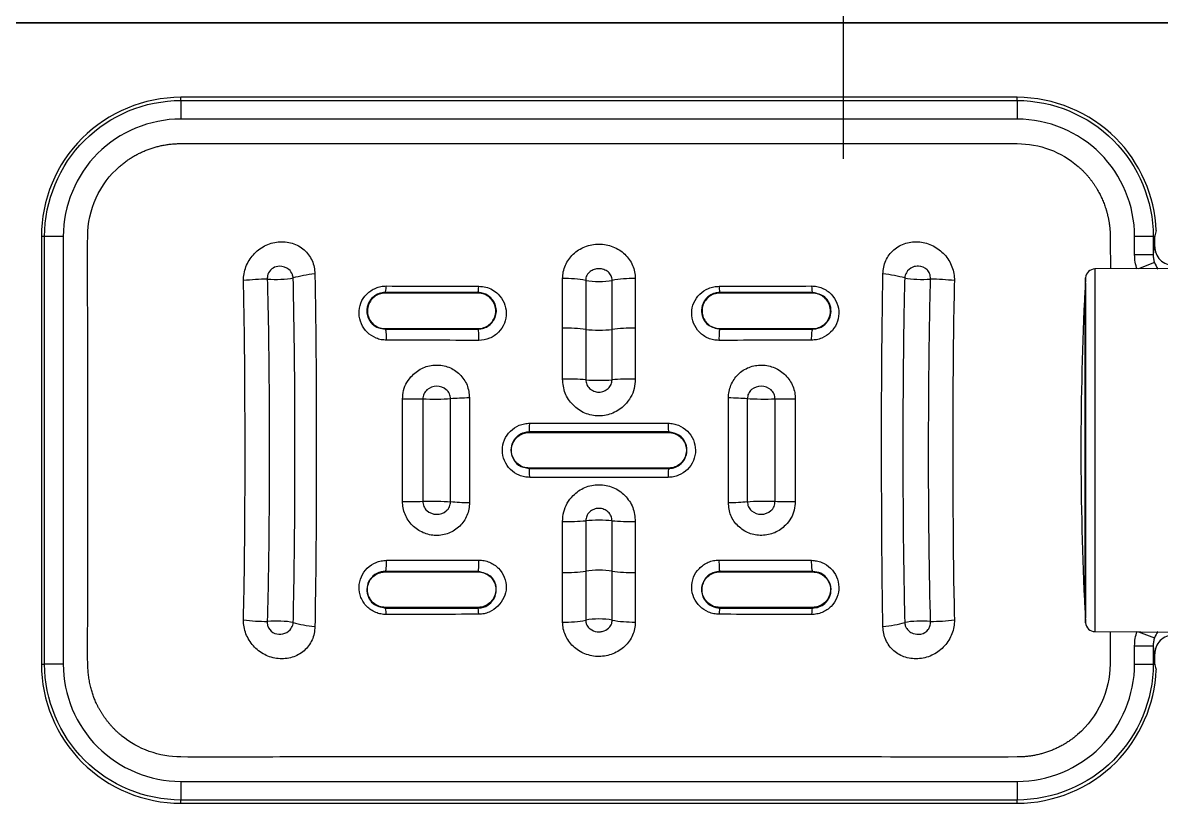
# Model space of a CAD drawing. Extents: x 0 to 3160, y 0 to 2315.
# Drawn here: x 936.9 to 1059.4, y 2011 to 2095 of the extents above; entities that cross this region are included whole.
import ezdxf

# ---------------------------------------------------------------- set-up
doc = ezdxf.new("R2010")
doc.units = 0
doc.header["$LTSCALE"] = 10
doc.header["$MEASUREMENT"] = 0
doc.linetypes.add('CENTER2', pattern=[28.575, 19.05, -3.175, 3.175, -3.175])
doc.layers.get('0').update_dxf_attribs({"linetype": 'CONTINUOUS'})
doc.layers.add('1', color=7, linetype='CONTINUOUS', true_color=0xffffff)
doc.layers.add('Cneter', color=1, linetype='CENTER2', lineweight=13)

msp = doc.modelspace()

# ---------------------------------------------------------------- linework, layer by layer
at = {"lineweight": -3, "ltscale": 0.5}
msp.add_line((632.78, 2095.02), (2112.63, 2095.02), dxfattribs=at)
at = {"layer": '1', "color": 7, "linetype": 'Continuous', "lineweight": -3}
for p, q in [((1090.68, 2095.02), (736.79, 2095.02)), ((1090.68, 2095.02), (736.79, 2095.02)), ((1043.89, 2087), (953.89, 2087)), ((953.89, 2086.66), (953.89, 2087)), ((1043.89, 2087), (953.89, 2087)), ((953.89, 2087), (953.89, 2087)), ((953.89, 2086.66), (953.89, 2084.66)), ((953.89, 2086.66), (1043.89, 2086.66)), ((1043.89, 2086.66), (1043.89, 2087)), ((1043.89, 2087), (1043.89, 2087)), ((1043.89, 2086.66), (1043.89, 2084.66)), ((1043.89, 2084.66), (953.89, 2084.66)), ((938.9, 2072.02), (938.9, 2026.02)), ((938.9, 2072.02), (938.9, 2026.02)), ((939.25, 2072.02), (938.9, 2072.02)), ((938.9, 2072.02), (938.9, 2072.02)), ((941.25, 2072.02), (939.25, 2072.02)), ((939.25, 2026.02), (939.25, 2072.02)), ((941.25, 2072.02), (941.25, 2026.02)), ((1056.52, 2070.06), (1056.52, 2072.02)), ((1058.52, 2072.02), (1056.52, 2072.02)), ((1058.52, 2072.02), (1058.52, 2070.06)), ((1058.68, 2072.02), (1058.52, 2072.02)), ((1058.68, 2070.92), (1058.68, 2072.02)), ((1058.52, 2070.06), (1056.52, 2070.06)), ((1090.69, 2068.76), (1052.24, 2068.53)), ((1058.65, 2069.21), (1056.95, 2068.56)), ((1051.25, 2049.02), (1051.25, 2067.59)), ((1052.24, 2068.53), (1052.24, 2029.51)), ((1051.22, 2067.04), (1051.22, 2031)), ((1051.22, 2067.03), (1051.22, 2031.02)), ((975.89, 2065.93), (975.89, 2066)), ((985.89, 2065.93), (985.89, 2066)), ((1011.89, 2065.93), (1011.89, 2066)), ((1021.88, 2065.93), (1021.88, 2066)), ((1051.18, 2049.02), (1051.18, 2066.24)), ((975.89, 2062.11), (975.89, 2062.07)), ((985.89, 2062.11), (985.89, 2062.07)), ((1011.89, 2062.11), (1011.89, 2062.07)), ((1021.88, 2062.11), (1021.88, 2062.07)), ((991.39, 2050.94), (991.39, 2050.99)), ((1006.39, 2050.94), (1006.39, 2050.99)), ((1051.18, 2031.8), (1051.18, 2049.02)), ((1051.25, 2030.46), (1051.25, 2049.02)), ((991.39, 2047.11), (991.39, 2047.06)), ((1006.39, 2047.11), (1006.39, 2047.06)), ((975.89, 2035.93), (975.89, 2035.98)), ((985.89, 2035.93), (985.89, 2035.98)), ((1011.89, 2035.93), (1011.89, 2035.98)), ((1021.88, 2035.93), (1021.88, 2035.98)), ((975.89, 2032.12), (975.89, 2032.05)), ((985.89, 2032.12), (985.89, 2032.05)), ((1011.89, 2032.12), (1011.89, 2032.05)), ((1021.88, 2032.12), (1021.88, 2032.05)), ((1052.24, 2029.51), (1088.78, 2029.3)), ((1056.95, 2029.49), (1058.65, 2028.83)), ((1056.52, 2026.02), (1056.52, 2027.99)), ((1056.52, 2027.99), (1058.52, 2027.99)), ((1058.52, 2027.99), (1058.52, 2026.02)), ((1058.68, 2026.02), (1058.68, 2027.12)), ((938.9, 2026.02), (939.25, 2026.02)), ((938.9, 2026.02), (938.9, 2026.02)), ((941.25, 2026.02), (939.25, 2026.02)), ((1056.52, 2026.02), (1058.52, 2026.02)), ((1058.52, 2026.02), (1058.68, 2026.02)), ((953.89, 2013.39), (1043.89, 2013.39)), ((953.89, 2013.39), (953.89, 2011.39)), ((1043.89, 2013.39), (1043.89, 2011.39)), ((1043.89, 2011.39), (953.89, 2011.39)), ((953.89, 2011.04), (953.89, 2011.39)), ((1043.89, 2011.04), (1043.89, 2011.39)), ((953.89, 2011.04), (1043.89, 2011.04)), ((953.89, 2011.04), (1043.89, 2011.04)), ((953.89, 2011.04), (953.89, 2011.04)), ((1043.89, 2011.04), (1043.89, 2011.04))]:
    msp.add_line(p, q, dxfattribs=at)
for centre, radius, start, end in [((1394.57, 2049.02), 343.83, 176.9052, 176.9959), ((1052.25, 2067.53), 1, 90.3395, 176.9052), ((1051.48, 2066.23), 0.3, 149.6796, 177.1294), ((1051.52, 2067.03), 0.3, 176.9959, 180), ((1394.57, 2049.02), 343.83, 177.1294, 182.8706), ((1051.48, 2031.82), 0.3, 182.8706, 210.3204), ((1051.52, 2031.02), 0.3, 180, 183.0041), ((1394.57, 2049.02), 343.83, 183.0041, 183.0948), ((1052.25, 2030.51), 1, 183.0948, 269.6605)]:
    msp.add_arc(centre, radius, start, end, dxfattribs=at)
for centre, major_axis, ratio, start_param, end_param in [((1058.68, 2049.02), (0, 21.9), 0.026186, 0.002391, 0.282496), ((964.12, 2068.13), (3, 0), 0.241816, 4.402717, 5.388156), ((969.12, 2066.62), (-4.99, -0.33), 0.289512, 4.852468, 5.370834), ((1028.65, 2066.62), (4.99, -0.33), 0.289582, 0.912434, 1.430737), ((1033.65, 2068.13), (3, 0), 0.241816, 4.036674, 5.022081), ((961.68, 2066.28), (-4.99, -0.38), 0.218331, 4.385402, 4.905259), ((975.88, 2067), (0, -1), 0.136375, 0.035236, 1.26775), ((985.88, 2067), (0, -1), 0.076668, 0.03501, 1.239456), ((995.08, 2065.72), (5, 0.03), 0.357121, 1.072946, 1.589049), ((998.89, 2068.25), (3, 0), 0.359714, 4.216505, 5.208769), ((1002.7, 2065.72), (-5, 0.03), 0.356666, 4.694386, 5.211074), ((1011.89, 2067), (0, -1), 0.076627, 5.044463, 6.248176), ((1021.89, 2067), (0, -1), 0.136531, 5.015287, 6.247949), ((1036.09, 2066.28), (-4.99, 0.38), 0.218318, 4.51953, 5.039404), ((975.88, 2061.07), (0, -1), 0.156246, 1.372122, 3.106252), ((985.88, 2061.07), (0, -1), 0.088559, 1.350021, 3.106548), ((995.1, 2060.9), (-5, -0.01), 0.25491, 4.218752, 4.73687), ((998.89, 2062.71), (3, 0), 0.256313, 4.219466, 5.205308), ((1002.67, 2060.9), (-5, 0.02), 0.254697, 4.688004, 5.206129), ((1011.89, 2061.07), (0, -1), 0.088565, 3.176637, 4.933363), ((1021.89, 2061.07), (0, -1), 0.156255, 3.176934, 4.911034), ((995.11, 2055.94), (-5, -0.01), 0.149252, 4.2208, 4.740476), ((998.89, 2057), (-3, 0), 0.150105, 1.079452, 2.062012), ((1002.66, 2055.94), (5, -0.01), 0.149256, 1.542718, 2.062255), ((978.38, 2054.14), (4, 0.04), 0.096128, 1.172038, 1.726374), ((985.37, 2054.24), (-4, -0.02), 0.105252, 4.814836, 5.369138), ((1012.4, 2054.24), (-4, 0.02), 0.105242, 4.055693, 4.609917), ((1019.39, 2054.15), (-4, 0.04), 0.096205, 4.556916, 5.111347), ((991.38, 2051.99), (0, -1), 0.056539, 0.034963, 1.514236), ((1006.39, 2051.99), (0, -1), 0.056536, 4.768951, 6.248223), ((991.38, 2046.06), (0, -1), 0.056526, 1.62732, 3.10663), ((1006.39, 2046.06), (0, -1), 0.056525, 3.176555, 4.65586), ((978.38, 2043.9), (-4, 0.04), 0.096314, 1.41522, 1.96948), ((985.37, 2043.81), (4, -0.03), 0.105496, 4.055739, 4.609971), ((1012.4, 2043.81), (-4, -0.03), 0.105277, 1.673249, 2.2274), ((1019.39, 2043.9), (-4, -0.04), 0.096191, 1.171927, 1.726283), ((995.11, 2042.1), (5, -0.01), 0.14934, 4.684294, 5.203809), ((998.89, 2041.04), (3, 0), 0.150105, 1.079728, 2.061998), ((1002.66, 2042.1), (-5, -0.01), 0.149347, 1.079511, 1.598888), ((975.88, 2036.98), (0, -1), 0.156273, 0.035341, 1.769061), ((985.88, 2036.98), (0, -1), 0.088564, 0.035044, 1.791198), ((1011.89, 2036.98), (0, -1), 0.088572, 4.491816, 6.248141), ((1021.89, 2036.98), (0, -1), 0.156278, 4.514126, 6.247844), ((995.1, 2037.14), (-5, 0.02), 0.254739, 1.546379, 2.064726), ((998.89, 2035.34), (3, 0), 0.256313, 1.077661, 2.063927), ((1002.67, 2037.14), (-5, -0.02), 0.254501, 1.076741, 1.595098), ((975.88, 2031.05), (0, -1), 0.136295, 1.873761, 3.106357), ((985.88, 2031.05), (0, -1), 0.076642, 1.902139, 3.106583), ((1011.89, 2031.05), (0, -1), 0.07663, 3.176602, 4.380357), ((1021.89, 2031.05), (0, -1), 0.136507, 3.176829, 4.409511), ((998.89, 2029.79), (-3, 0), 0.359714, 4.215993, 5.208247), ((961.68, 2031.76), (-4.99, 0.37), 0.218388, 1.377797, 1.897634), ((964.12, 2029.92), (-3, 0), 0.241816, 4.036463, 5.021944), ((969.12, 2031.43), (-4.99, 0.33), 0.289469, 0.912169, 1.43061), ((995.08, 2032.32), (-5, 0.03), 0.35712, 1.552497, 2.068622), ((1002.7, 2032.32), (5, 0.03), 0.356652, 4.213677, 4.730389), ((1028.65, 2031.43), (-4.99, -0.33), 0.289562, 1.71089, 2.229207), ((1033.65, 2029.92), (-3, 0), 0.241816, 4.402716, 5.388143), ((1036.09, 2031.76), (4.99, 0.38), 0.218321, 4.385394, 4.905277), ((1058.68, 2049.02), (0, 21.9), 0.026186, 2.859096, 3.139202)]:
    msp.add_ellipse(centre, major_axis=major_axis, ratio=ratio, start_param=start_param, end_param=end_param, dxfattribs=at)
for points, degree, knots in [([(953.89, 2087), (949.95, 2087), (946.07, 2085.39), (940.51, 2079.84), (938.9, 2075.96), (938.9, 2072.02)], 3, [0, 0, 0, 0, 0.5, 0.5, 1, 1, 1, 1]), ([(939.25, 2072.02), (939.25, 2075.87), (940.83, 2079.66), (946.25, 2085.08), (950.04, 2086.66), (953.89, 2086.66)], 3, [0, 0, 0, 0, 0.5, 0.5, 1, 1, 1, 1]), ([(1058.85, 2072.66), (1058.69, 2076.38), (1057.11, 2079.99), (1051.7, 2085.39), (1047.82, 2087), (1043.89, 2087)], 3, [0, 0, 0, 0, 0.486123, 0.486123, 1, 1, 1, 1]), ([(1043.89, 2086.66), (1047.73, 2086.66), (1051.52, 2085.08), (1056.94, 2079.66), (1058.52, 2075.87), (1058.52, 2072.02)], 3, [0, 0, 0, 0, 0.5, 0.5, 1, 1, 1, 1]), ([(953.89, 2084.66), (950.55, 2084.66), (947.28, 2083.29), (942.63, 2078.63), (941.25, 2075.36), (941.25, 2072.02)], 3, [0, 0, 0, 0, 0.5, 0.5, 1, 1, 1, 1]), ([(1056.52, 2072.02), (1056.52, 2075.36), (1055.15, 2078.63), (1050.49, 2083.28), (1047.22, 2084.66), (1043.89, 2084.66)], 3, [0, 0, 0, 0, 0.5, 0.5, 1, 1, 1, 1]), ([(953.89, 2082.02), (955.76, 2082.05), (957.64, 2082.02), (961.39, 2082.03), (963.26, 2082.03), (968.89, 2082.02), (972.64, 2082.03), (983.89, 2082.02), (991.39, 2082.02), (1006.39, 2082.02), (1013.89, 2082.02), (1025.14, 2082.03), (1028.89, 2082.02), (1034.51, 2082.03), (1036.39, 2082.03), (1040.14, 2082.02), (1042.01, 2082.05), (1043.89, 2082.02)], 3, [0, 0, 0, 0, 0.0625, 0.0625, 0.125, 0.125, 0.25, 0.25, 0.5, 0.5, 0.75, 0.75, 0.875, 0.875, 0.9375, 0.9375, 1, 1, 1, 1]), ([(1043.89, 2082.02), (1045.08, 2082.01), (1046.25, 2081.82), (1048.49, 2080.97), (1049.54, 2080.36), (1050.44, 2079.57)], 3, [0, 0, 0, 0, 0.5, 0.5, 1, 1, 1, 1]), ([(943.88, 2072.02), (943.9, 2073.46), (944.19, 2074.87), (945.38, 2077.47), (946.26, 2078.64), (947.32, 2079.57)], 3, [0, 0, 0, 0, 0.5, 0.5, 1, 1, 1, 1]), ([(1050.44, 2079.57), (1051.25, 2078.87), (1051.9, 2078), (1052.53, 2077.15), (1053.42, 2075.2), (1053.65, 2074.15), (1053.89, 2073.1), (1053.89, 2072.02)], 2, [0, 0, 0, 0.25, 0.25, 0.5, 0.75, 0.75, 1, 1, 1]), ([(1058.85, 2072.66), (1058.81, 2072.48), (1058.75, 2072.29), (1058.69, 2072.08), (1058.68, 2072.05), (1058.68, 2072.02)], 3, [0, 0, 0, 0, 0.8677, 0.8677, 1, 1, 1, 1]), ([(943.89, 2026.02), (943.85, 2027.94), (943.89, 2029.86), (943.88, 2033.69), (943.88, 2035.61), (943.89, 2041.36), (943.88, 2045.19), (943.89, 2052.86), (943.89, 2056.69), (943.89, 2064.36), (943.84, 2068.19), (943.88, 2072.02)], 3, [0, 0, 0, 0, 0.125, 0.125, 0.25, 0.25, 0.5, 0.5, 0.75, 0.75, 1, 1, 1, 1]), ([(960.64, 2067.28), (960.65, 2067.53), (960.67, 2068.03), (960.96, 2069.01), (961.63, 2070.13), (962.87, 2071.09), (964.37, 2071.55), (965.92, 2071.39), (967.25, 2070.67), (967.96, 2069.66), (968.28, 2068.74), (968.31, 2068.25), (968.33, 2068)], 3, [0, 0, 0, 0, 0.062214, 0.125458, 0.250597, 0.375676, 0.500709, 0.625819, 0.750025, 0.873957, 0.937002, 1, 1, 1, 1]), ([(994.98, 2067.51), (994.99, 2067.75), (995.02, 2068.24), (995.33, 2069.16), (996.03, 2070.19), (997.34, 2071.01), (998.89, 2071.32), (1000.44, 2071.01), (1001.74, 2070.19), (1002.45, 2069.16), (1002.75, 2068.23), (1002.78, 2067.75), (1002.8, 2067.51)], 3, [0, 0, 0, 0, 0.062682, 0.125937, 0.250633, 0.375391, 0.500034, 0.62436, 0.749401, 0.874296, 0.937212, 1, 1, 1, 1]), ([(1029.44, 2068), (1029.46, 2068.25), (1029.49, 2068.74), (1029.81, 2069.66), (1030.53, 2070.67), (1031.86, 2071.39), (1033.4, 2071.55), (1034.89, 2071.09), (1036.14, 2070.14), (1036.82, 2069.02), (1037.1, 2068.04), (1037.12, 2067.53), (1037.13, 2067.28)], 3, [0, 0, 0, 0, 0.063019, 0.126344, 0.250429, 0.37482, 0.499278, 0.623391, 0.748929, 0.874433, 0.937649, 1, 1, 1, 1]), ([(1058.52, 2070.05), (1058.52, 2070.04), (1058.52, 2070.01), (1058.52, 2069.93), (1058.53, 2069.81), (1058.55, 2069.56), (1058.61, 2069.35), (1058.65, 2069.21)], 3, [0, 0, 0, 0, 0.046796, 0.123932, 0.249054, 0.499786, 1, 1, 1, 1]), ([(1058.68, 2070.92), (1058.68, 2070.45), (1058.87, 2069.9), (1059.65, 2069.12), (1060.21, 2068.92), (1060.68, 2068.92)], 3, [0, 0, 0, 0, 0.5, 0.5, 1, 1, 1, 1]), ([(966, 2067.56), (965.97, 2067.69), (965.91, 2068.04), (965.48, 2068.62), (964.64, 2068.93), (963.79, 2068.69), (963.37, 2068.25), (963.21, 2067.8), (963.21, 2067.57), (963.2, 2067.44)], 3, [0, 0, 0, 0, 0.09725, 0.251139, 0.510491, 0.672322, 0.834247, 0.908039, 1, 1, 1, 1]), ([(1034.57, 2067.44), (1034.55, 2067.65), (1034.53, 2068.02), (1034.12, 2068.61), (1033.4, 2068.9), (1032.53, 2068.75), (1032.04, 2068.32), (1031.82, 2067.86), (1031.79, 2067.66), (1031.78, 2067.56)], 3, [0, 0, 0, 0, 0.146177, 0.253377, 0.487479, 0.629877, 0.854478, 0.926955, 1, 1, 1, 1]), ([(966, 2030.49), (966.02, 2031.63), (966.07, 2033.96), (966.12, 2037.55), (966.16, 2041.27), (966.18, 2045.11), (966.19, 2049.88), (966.17, 2055.45), (966.11, 2061.66), (966.03, 2065.62), (966, 2067.56)], 3, [0, 0, 0, 0, 0.094673, 0.192025, 0.292046, 0.394726, 0.500051, 0.673692, 0.840359, 1, 1, 1, 1]), ([(968.33, 2068), (968.35, 2066.88), (968.39, 2064.59), (968.43, 2061.01), (968.46, 2057.2), (968.47, 2053.17), (968.48, 2048.08), (968.47, 2042.22), (968.42, 2035.87), (968.36, 2031.93), (968.33, 2030.05)], 3, [0, 0, 0, 0, 0.090463, 0.185406, 0.28535, 0.390539, 0.500917, 0.681957, 0.847964, 1, 1, 1, 1]), ([(1000.31, 2067.31), (1000.29, 2067.48), (1000.25, 2067.82), (999.9, 2068.24), (999.43, 2068.49), (998.89, 2068.59), (998.38, 2068.5), (997.91, 2068.27), (997.61, 2067.92), (997.47, 2067.58), (997.46, 2067.39), (997.46, 2067.31)], 3, [0, 0, 0, 0, 0.125123, 0.249846, 0.379643, 0.499331, 0.616545, 0.731362, 0.864436, 0.934662, 1, 1, 1, 1]), ([(1029.44, 2030.04), (1029.42, 2031.15), (1029.38, 2033.42), (1029.34, 2036.98), (1029.32, 2040.77), (1029.3, 2044.8), (1029.29, 2049.9), (1029.3, 2055.78), (1029.35, 2062.15), (1029.41, 2066.11), (1029.44, 2068)], 3, [0, 0, 0, 0, 0.089463, 0.18374, 0.283361, 0.38857, 0.499304, 0.680707, 0.84724, 1, 1, 1, 1]), ([(1031.78, 2067.56), (1031.75, 2066.41), (1031.7, 2064.07), (1031.65, 2060.47), (1031.61, 2056.75), (1031.59, 2052.91), (1031.58, 2048.14), (1031.6, 2042.57), (1031.66, 2036.37), (1031.74, 2032.42), (1031.78, 2030.49)], 3, [0, 0, 0, 0, 0.095071, 0.192708, 0.292904, 0.395645, 0.50092, 0.674552, 0.840929, 1, 1, 1, 1]), ([(960.64, 2030.77), (960.67, 2032.06), (960.73, 2034.78), (960.78, 2039.11), (960.81, 2043.9), (960.82, 2049.56), (960.8, 2055.66), (960.76, 2061.77), (960.68, 2065.52), (960.64, 2067.28)], 3, [0, 0, 0, 0, 0.107667, 0.225852, 0.356628, 0.499542, 0.687844, 0.85405, 1, 1, 1, 1]), ([(963.2, 2067.44), (963.24, 2066.06), (963.31, 2063.22), (963.37, 2058.76), (963.41, 2053.99), (963.42, 2048.49), (963.4, 2042.51), (963.34, 2036.35), (963.25, 2032.47), (963.2, 2030.61)], 3, [0, 0, 0, 0, 0.113917, 0.235217, 0.363916, 0.500029, 0.679503, 0.846147, 1, 1, 1, 1]), ([(976.03, 2060.87), (975.84, 2060.88), (975.46, 2060.9), (974.72, 2061.13), (973.91, 2061.66), (973.26, 2062.61), (973, 2063.73), (973.2, 2064.88), (973.84, 2065.88), (974.68, 2066.43), (975.43, 2066.67), (975.82, 2066.69), (976.01, 2066.7)], 3, [0, 0, 0, 0, 0.062265, 0.125134, 0.250317, 0.375263, 0.500085, 0.625296, 0.749553, 0.874, 0.937172, 1, 1, 1, 1]), ([(976.01, 2066.7), (977.66, 2066.69), (980.97, 2066.68), (984.29, 2066.68), (985.96, 2066.67)], 3, [0, 0, 0, 0, 0.500008, 1, 1, 1, 1]), ([(985.96, 2066.67), (986.21, 2066.66), (986.73, 2066.62), (987.45, 2066.31), (988.15, 2065.76), (988.75, 2064.92), (988.98, 2063.8), (988.8, 2062.66), (988.13, 2061.68), (987.15, 2060.97), (986.36, 2060.89), (985.97, 2060.85)], 3, [0, 0, 0, 0, 0.083117, 0.164648, 0.250652, 0.376417, 0.50035, 0.625945, 0.749915, 0.874677, 1, 1, 1, 1]), ([(1011.8, 2060.85), (1011.61, 2060.86), (1011.21, 2060.88), (1010.46, 2061.12), (1009.63, 2061.67), (1009, 2062.67), (1008.79, 2063.81), (1009.03, 2064.92), (1009.68, 2065.87), (1010.49, 2066.4), (1011.23, 2066.64), (1011.62, 2066.66), (1011.82, 2066.67)], 3, [0, 0, 0, 0, 0.062655, 0.125763, 0.250203, 0.374999, 0.499862, 0.624265, 0.749562, 0.875033, 0.938036, 1, 1, 1, 1]), ([(1021.76, 2066.7), (1021.95, 2066.69), (1022.34, 2066.67), (1023.09, 2066.43), (1023.93, 2065.88), (1024.56, 2064.88), (1024.77, 2063.73), (1024.51, 2062.61), (1023.86, 2061.66), (1023.05, 2061.13), (1022.31, 2060.9), (1021.93, 2060.88), (1021.74, 2060.87)], 3, [0, 0, 0, 0, 0.062767, 0.125835, 0.250172, 0.374975, 0.499765, 0.624123, 0.749446, 0.874863, 0.937884, 1, 1, 1, 1]), ([(1034.57, 2030.61), (1034.53, 2031.99), (1034.46, 2034.83), (1034.4, 2039.28), (1034.36, 2044.03), (1034.35, 2049.53), (1034.37, 2055.52), (1034.43, 2061.69), (1034.52, 2065.57), (1034.57, 2067.44)], 3, [0, 0, 0, 0, 0.113882, 0.234968, 0.363275, 0.498819, 0.679111, 0.846159, 1, 1, 1, 1]), ([(1037.13, 2067.28), (1037.1, 2065.98), (1037.04, 2063.26), (1036.99, 2058.92), (1036.96, 2054.12), (1036.95, 2048.47), (1036.97, 2042.39), (1037.01, 2036.29), (1037.09, 2032.53), (1037.13, 2030.77)], 3, [0, 0, 0, 0, 0.107844, 0.226426, 0.357323, 0.500435, 0.687481, 0.853374, 1, 1, 1, 1]), ([(975.89, 2066), (975.66, 2065.98), (975.19, 2065.93), (974.52, 2065.52), (974.02, 2064.83), (973.86, 2064.04), (974.02, 2063.25), (974.45, 2062.6), (975.13, 2062.15), (975.65, 2062.09), (975.89, 2062.07)], 3, [0, 0, 0, 0, 0.104625, 0.221703, 0.352633, 0.499647, 0.605717, 0.749873, 0.884966, 1, 1, 1, 1]), ([(975.89, 2065.93), (975.68, 2065.93), (975.47, 2065.89), (975.08, 2065.76), (974.89, 2065.66), (974.56, 2065.41), (974.41, 2065.25), (974.19, 2064.91), (974.1, 2064.72), (973.99, 2064.33), (973.97, 2064.11), (974, 2063.68), (974.05, 2063.47), (974.22, 2063.07), (974.34, 2062.88), (974.64, 2062.56), (974.82, 2062.42), (975.22, 2062.22), (975.44, 2062.15), (975.74, 2062.12), (975.81, 2062.11), (975.89, 2062.11)], 3, [0, 0, 0, 0, 0.1023, 0.1023, 0.204417, 0.204417, 0.308362, 0.308362, 0.407856, 0.407856, 0.516137, 0.516137, 0.624704, 0.624704, 0.737393, 0.737393, 0.851113, 0.851113, 0.963128, 0.963128, 1, 1, 1, 1]), ([(985.89, 2066), (985.89, 2066), (985.89, 2066), (984.48, 2066), (983.07, 2066), (980.7, 2066), (979.74, 2066), (977.81, 2066), (976.85, 2066), (975.89, 2066), (975.89, 2066), (975.89, 2066)], 3, [0, 0, 0, 0, 0.000006, 0.000006, 0.420883, 0.420883, 0.710441, 0.710441, 0.999994, 0.999994, 1, 1, 1, 1]), ([(985.89, 2065.93), (984.92, 2065.93), (983.95, 2065.93), (982.02, 2065.93), (981.05, 2065.93), (978.69, 2065.93), (977.28, 2065.93), (975.89, 2065.93)], 3, [0, 0, 0, 0, 0.289454, 0.289454, 0.578908, 0.578908, 1, 1, 1, 1]), ([(985.89, 2062.07), (986.09, 2062.09), (986.51, 2062.13), (987.07, 2062.43), (987.52, 2062.89), (987.8, 2063.47), (987.92, 2064.32), (987.56, 2065.19), (986.9, 2065.74), (986.37, 2065.96), (986.04, 2065.99), (985.89, 2066)], 3, [0, 0, 0, 0, 0.096079, 0.193587, 0.292595, 0.395082, 0.501268, 0.72347, 0.844161, 0.927685, 1, 1, 1, 1]), ([(985.89, 2062.11), (986.09, 2062.11), (986.3, 2062.15), (986.7, 2062.29), (986.89, 2062.39), (987.22, 2062.64), (987.37, 2062.8), (987.59, 2063.14), (987.67, 2063.33), (987.78, 2063.73), (987.81, 2063.95), (987.77, 2064.38), (987.72, 2064.59), (987.54, 2064.98), (987.41, 2065.17), (987.11, 2065.49), (986.91, 2065.64), (986.5, 2065.84), (986.28, 2065.9), (986, 2065.93), (985.94, 2065.93), (985.89, 2065.93)], 3, [0, 0, 0, 0, 0.10268, 0.10268, 0.205075, 0.205075, 0.310503, 0.310503, 0.410485, 0.410485, 0.52088, 0.52088, 0.630209, 0.630209, 0.74163, 0.74163, 0.860018, 0.860018, 0.972705, 0.972705, 1, 1, 1, 1]), ([(1011.89, 2066), (1011.72, 2065.99), (1011.32, 2065.95), (1010.69, 2065.65), (1010.11, 2065.03), (1009.79, 2063.97), (1010.27, 2062.48), (1011.35, 2062.2), (1011.89, 2062.07)], 3, [0, 0, 0, 0, 0.0803, 0.191127, 0.332758, 0.505164, 0.757665, 1, 1, 1, 1]), ([(1011.89, 2065.93), (1011.67, 2065.93), (1011.46, 2065.89), (1011.07, 2065.76), (1010.88, 2065.66), (1010.55, 2065.4), (1010.4, 2065.24), (1010.17, 2064.88), (1010.08, 2064.68), (1009.98, 2064.25), (1009.96, 2064.02), (1010.02, 2063.57), (1010.08, 2063.36), (1010.28, 2062.96), (1010.42, 2062.78), (1010.74, 2062.48), (1010.92, 2062.36), (1011.3, 2062.19), (1011.51, 2062.14), (1011.77, 2062.12), (1011.83, 2062.11), (1011.89, 2062.11)], 3, [0, 0, 0, 0, 0.104312, 0.104312, 0.208235, 0.208235, 0.317631, 0.317631, 0.427088, 0.427088, 0.543925, 0.543925, 0.655158, 0.655158, 0.766554, 0.766554, 0.870447, 0.870447, 0.972687, 0.972687, 1, 1, 1, 1]), ([(1021.88, 2066), (1021.88, 2066), (1021.88, 2066), (1020.48, 2066), (1019.08, 2066), (1016.71, 2066), (1015.75, 2066), (1013.82, 2066), (1012.85, 2066), (1011.89, 2066), (1011.89, 2066), (1011.89, 2066)], 3, [0, 0, 0, 0, 0.000006, 0.000006, 0.421773, 0.421773, 0.710888, 0.710888, 0.999994, 0.999994, 1, 1, 1, 1]), ([(1021.88, 2065.93), (1020.92, 2065.93), (1019.96, 2065.93), (1018.04, 2065.93), (1017.08, 2065.93), (1014.71, 2065.93), (1013.3, 2065.93), (1011.89, 2065.93)], 3, [0, 0, 0, 0, 0.289008, 0.289008, 0.578017, 0.578017, 1, 1, 1, 1]), ([(1021.88, 2062.11), (1022.1, 2062.11), (1022.32, 2062.15), (1022.72, 2062.3), (1022.91, 2062.4), (1023.25, 2062.67), (1023.4, 2062.84), (1023.63, 2063.21), (1023.71, 2063.42), (1023.8, 2063.86), (1023.81, 2064.09), (1023.74, 2064.53), (1023.66, 2064.74), (1023.46, 2065.12), (1023.32, 2065.3), (1022.99, 2065.59), (1022.81, 2065.7), (1022.43, 2065.86), (1022.23, 2065.91), (1021.98, 2065.93), (1021.93, 2065.93), (1021.88, 2065.93)], 3, [0, 0, 0, 0, 0.108208, 0.108208, 0.216091, 0.216091, 0.328404, 0.328404, 0.439406, 0.439406, 0.555379, 0.555379, 0.663755, 0.663755, 0.773891, 0.773891, 0.875577, 0.875577, 0.977482, 0.977482, 1, 1, 1, 1]), ([(1021.88, 2062.07), (1022.03, 2062.08), (1022.52, 2062.11), (1023.44, 2062.61), (1024.1, 2063.94), (1023.44, 2065.65), (1022.36, 2065.89), (1021.88, 2066)], 3, [0, 0, 0, 0, 0.073278, 0.241848, 0.503588, 0.778582, 1, 1, 1, 1]), ([(975.89, 2062.11), (976.88, 2062.11), (977.87, 2062.11), (979.86, 2062.11), (980.86, 2062.11), (983.2, 2062.11), (984.54, 2062.11), (985.89, 2062.11)], 3, [0, 0, 0, 0, 0.298873, 0.298873, 0.597746, 0.597746, 1, 1, 1, 1]), ([(975.89, 2062.07), (975.89, 2062.07), (975.89, 2062.07), (977.22, 2062.07), (978.56, 2062.07), (980.89, 2062.07), (981.89, 2062.07), (983.89, 2062.07), (984.89, 2062.07), (985.89, 2062.07), (985.89, 2062.07), (985.89, 2062.07)], 3, [0, 0, 0, 0, 0.000006, 0.000006, 0.40246, 0.40246, 0.70123, 0.70123, 0.999994, 0.999994, 1, 1, 1, 1]), ([(1011.89, 2062.11), (1012.88, 2062.11), (1013.88, 2062.11), (1015.88, 2062.11), (1016.87, 2062.11), (1019.21, 2062.11), (1020.55, 2062.11), (1021.88, 2062.11)], 3, [0, 0, 0, 0, 0.298693, 0.298693, 0.597387, 0.597387, 1, 1, 1, 1]), ([(1011.89, 2062.07), (1011.89, 2062.07), (1011.89, 2062.07), (1013.23, 2062.07), (1014.58, 2062.07), (1016.92, 2062.07), (1017.91, 2062.07), (1019.9, 2062.07), (1020.89, 2062.07), (1021.88, 2062.07), (1021.88, 2062.07), (1021.88, 2062.07)], 3, [0, 0, 0, 0, 0.000006, 0.000006, 0.402821, 0.402821, 0.70141, 0.70141, 0.999994, 0.999994, 1, 1, 1, 1]), ([(1021.74, 2060.87), (1020.19, 2060.86), (1016.89, 2060.86), (1013.56, 2060.85), (1011.8, 2060.85)], 3, [0, 0, 0, 0, 0.469593, 1, 1, 1, 1]), ([(977.76, 2054.52), (977.78, 2054.84), (977.82, 2055.47), (978.19, 2056.36), (978.88, 2057.23), (979.94, 2057.99), (981.35, 2058.27), (982.78, 2058.05), (983.96, 2057.24), (984.81, 2056.08), (984.91, 2055.13), (984.96, 2054.65)], 3, [0, 0, 0, 0, 0.084415, 0.16597, 0.250812, 0.375727, 0.500679, 0.62531, 0.750111, 0.874838, 1, 1, 1, 1]), ([(1012.81, 2054.66), (1012.83, 2054.89), (1012.85, 2055.36), (1013.14, 2056.26), (1013.8, 2057.26), (1015, 2058.03), (1016.42, 2058.28), (1017.83, 2057.97), (1019.03, 2057.16), (1019.69, 2056.14), (1019.98, 2055.23), (1020, 2054.76), (1020.01, 2054.52)], 3, [0, 0, 0, 0, 0.062854, 0.125606, 0.250433, 0.375452, 0.500069, 0.624516, 0.749488, 0.874472, 0.937278, 1, 1, 1, 1]), ([(1002.8, 2056.69), (1002.78, 2056.34), (1002.73, 2055.66), (1002.33, 2054.7), (1001.59, 2053.74), (1000.44, 2052.92), (998.89, 2052.63), (997.32, 2052.92), (996.05, 2053.84), (995.12, 2055.14), (995.02, 2056.17), (994.97, 2056.69)], 3, [0, 0, 0, 0, 0.084811, 0.166478, 0.250818, 0.375923, 0.500583, 0.62484, 0.750037, 0.874704, 1, 1, 1, 1]), ([(997.47, 2056.61), (997.49, 2056.44), (997.54, 2056.09), (997.86, 2055.65), (998.33, 2055.35), (998.88, 2055.24), (999.44, 2055.35), (999.91, 2055.65), (1000.23, 2056.09), (1000.28, 2056.44), (1000.3, 2056.61)], 3, [0, 0, 0, 0, 0.118857, 0.242959, 0.370576, 0.499953, 0.629337, 0.756973, 0.881105, 1, 1, 1, 1]), ([(982.93, 2054.55), (982.9, 2054.74), (982.85, 2055.12), (982.37, 2055.71), (981.43, 2056.04), (980.48, 2055.7), (980, 2055.09), (979.95, 2054.71), (979.93, 2054.52)], 3, [0, 0, 0, 0, 0.126513, 0.252075, 0.500018, 0.748035, 0.872948, 1, 1, 1, 1]), ([(1017.84, 2054.52), (1017.82, 2054.71), (1017.78, 2055.08), (1017.3, 2055.7), (1016.35, 2056.05), (1015.4, 2055.72), (1014.92, 2055.13), (1014.87, 2054.75), (1014.84, 2054.56)], 3, [0, 0, 0, 0, 0.125371, 0.248285, 0.499689, 0.747935, 0.87345, 1, 1, 1, 1]), ([(977.76, 2043.52), (977.76, 2044.75), (977.77, 2047.21), (977.77, 2050.88), (977.76, 2053.31), (977.76, 2054.52)], 3, [0, 0, 0, 0, 0.336462, 0.669819, 1, 1, 1, 1]), ([(979.93, 2054.52), (979.94, 2053.3), (979.94, 2050.87), (979.94, 2047.19), (979.94, 2044.75), (979.93, 2043.53)], 3, [0, 0, 0, 0, 0.332272, 0.665595, 1, 1, 1, 1]), ([(982.93, 2043.49), (982.93, 2044.71), (982.93, 2047.16), (982.93, 2050.86), (982.93, 2053.32), (982.93, 2054.55)], 3, [0, 0, 0, 0, 0.33183, 0.665173, 1, 1, 1, 1]), ([(984.96, 2054.65), (984.96, 2053.7), (984.96, 2051.8), (984.96, 2048.96), (984.96, 2046.15), (984.96, 2044.31), (984.96, 2043.39)], 3, [0, 0, 0, 0, 0.254898, 0.506653, 0.755044, 1, 1, 1, 1]), ([(1012.81, 2043.4), (1012.81, 2044.62), (1012.81, 2047.1), (1012.81, 2050.86), (1012.81, 2053.38), (1012.81, 2054.66)], 3, [0, 0, 0, 0, 0.327314, 0.660751, 1, 1, 1, 1]), ([(1014.84, 2054.56), (1014.84, 2053.63), (1014.84, 2051.79), (1014.84, 2049.01), (1014.84, 2046.24), (1014.84, 2044.41), (1014.84, 2043.49)], 3, [0, 0, 0, 0, 0.251342, 0.501797, 0.751354, 1, 1, 1, 1]), ([(1017.84, 2043.53), (1017.84, 2044.76), (1017.83, 2047.2), (1017.83, 2050.87), (1017.84, 2053.3), (1017.84, 2054.52)], 3, [0, 0, 0, 0, 0.334418, 0.667742, 1, 1, 1, 1]), ([(1020.01, 2054.52), (1020.01, 2053.31), (1020, 2050.89), (1020, 2047.21), (1020.01, 2044.76), (1020.01, 2043.53)], 3, [0, 0, 0, 0, 0.330264, 0.663622, 1, 1, 1, 1]), ([(991.44, 2046.11), (991.25, 2046.12), (990.87, 2046.14), (990.13, 2046.37), (989.31, 2046.9), (988.66, 2047.88), (988.42, 2049.02), (988.65, 2050.17), (989.31, 2051.14), (990.13, 2051.67), (990.86, 2051.9), (991.25, 2051.92), (991.44, 2051.93)], 3, [0, 0, 0, 0, 0.062548, 0.125346, 0.250273, 0.375321, 0.499882, 0.624416, 0.749428, 0.874256, 0.937157, 1, 1, 1, 1]), ([(1006.33, 2051.93), (1006.52, 2051.92), (1006.9, 2051.9), (1007.64, 2051.67), (1008.46, 2051.14), (1009.11, 2050.17), (1009.35, 2049.02), (1009.12, 2047.88), (1008.46, 2046.9), (1007.64, 2046.37), (1006.91, 2046.14), (1006.52, 2046.12), (1006.33, 2046.11)], 3, [0, 0, 0, 0, 0.062548, 0.125346, 0.250273, 0.375321, 0.499882, 0.624414, 0.749428, 0.874258, 0.937157, 1, 1, 1, 1]), ([(991.39, 2050.99), (991.2, 2050.98), (990.78, 2050.94), (990.14, 2050.61), (989.58, 2049.96), (989.25, 2048.76), (989.96, 2047.32), (990.97, 2047.13), (991.39, 2047.06)], 3, [0, 0, 0, 0, 0.092605, 0.20734, 0.34557, 0.505468, 0.799114, 1, 1, 1, 1]), ([(991.39, 2047.11), (991.17, 2047.11), (990.95, 2047.15), (990.55, 2047.29), (990.35, 2047.4), (990.01, 2047.67), (989.87, 2047.84), (989.65, 2048.21), (989.57, 2048.41), (989.47, 2048.82), (989.46, 2049.05), (989.52, 2049.47), (989.58, 2049.68), (989.77, 2050.06), (989.9, 2050.24), (990.21, 2050.54), (990.39, 2050.67), (990.77, 2050.85), (990.98, 2050.91), (991.26, 2050.93), (991.32, 2050.94), (991.39, 2050.94)], 3, [0, 0, 0, 0, 0.10827, 0.10827, 0.216354, 0.216354, 0.325941, 0.325941, 0.430525, 0.430525, 0.540895, 0.540895, 0.645698, 0.645698, 0.754605, 0.754605, 0.861684, 0.861684, 0.968812, 0.968812, 1, 1, 1, 1]), ([(1006.39, 2050.99), (1006.39, 2050.99), (1006.39, 2050.99), (1005, 2050.99), (1003.62, 2050.99), (1000.86, 2050.99), (999.47, 2050.99), (995.85, 2050.99), (993.62, 2050.99), (991.39, 2050.99), (991.39, 2050.99), (991.39, 2050.99)], 3, [0, 0, 0, 0, 0.000004, 0.000004, 0.276619, 0.276619, 0.552968, 0.552968, 0.999996, 0.999996, 1, 1, 1, 1]), ([(991.39, 2050.94), (993.62, 2050.94), (995.85, 2050.94), (999.47, 2050.94), (1000.86, 2050.94), (1003.62, 2050.94), (1005, 2050.94), (1006.39, 2050.94)], 3, [0, 0, 0, 0, 0.447038, 0.447038, 0.723386, 0.723386, 1, 1, 1, 1]), ([(1006.39, 2047.06), (1006.57, 2047.07), (1007, 2047.11), (1007.64, 2047.44), (1008.19, 2048.09), (1008.52, 2049.28), (1007.81, 2050.73), (1006.8, 2050.92), (1006.39, 2050.99)], 3, [0, 0, 0, 0, 0.093135, 0.208047, 0.346104, 0.505482, 0.799368, 1, 1, 1, 1]), ([(1006.39, 2050.94), (1006.6, 2050.94), (1006.82, 2050.9), (1007.22, 2050.75), (1007.42, 2050.65), (1007.76, 2050.37), (1007.9, 2050.2), (1008.12, 2049.84), (1008.2, 2049.64), (1008.3, 2049.22), (1008.31, 2049), (1008.25, 2048.57), (1008.19, 2048.37), (1008, 2047.98), (1007.87, 2047.8), (1007.56, 2047.5), (1007.38, 2047.38), (1007, 2047.2), (1006.79, 2047.14), (1006.51, 2047.11), (1006.45, 2047.11), (1006.39, 2047.11)], 3, [0, 0, 0, 0, 0.108271, 0.108271, 0.216357, 0.216357, 0.325944, 0.325944, 0.430529, 0.430529, 0.5409, 0.5409, 0.645703, 0.645703, 0.754608, 0.754608, 0.861685, 0.861685, 0.968812, 0.968812, 1, 1, 1, 1]), ([(1006.39, 2047.11), (1004.15, 2047.11), (1001.92, 2047.11), (998.3, 2047.11), (996.92, 2047.11), (994.15, 2047.11), (992.77, 2047.11), (991.39, 2047.11)], 3, [0, 0, 0, 0, 0.447017, 0.447017, 0.723375, 0.723375, 1, 1, 1, 1]), ([(991.39, 2047.06), (991.39, 2047.06), (991.39, 2047.06), (992.77, 2047.06), (994.15, 2047.06), (996.92, 2047.06), (998.3, 2047.06), (1001.92, 2047.06), (1004.15, 2047.06), (1006.39, 2047.06), (1006.39, 2047.06), (1006.39, 2047.06)], 3, [0, 0, 0, 0, 0.000004, 0.000004, 0.276631, 0.276631, 0.55299, 0.55299, 0.999996, 0.999996, 1, 1, 1, 1]), ([(994.97, 2041.36), (994.99, 2041.7), (995.04, 2042.39), (995.44, 2043.35), (996.18, 2044.3), (997.33, 2045.13), (998.88, 2045.41), (1000.45, 2045.13), (1001.72, 2044.21), (1002.65, 2042.91), (1002.75, 2041.87), (1002.8, 2041.36)], 3, [0, 0, 0, 0, 0.084808, 0.166474, 0.250819, 0.37594, 0.500582, 0.624827, 0.750033, 0.874702, 1, 1, 1, 1]), ([(984.96, 2043.39), (984.94, 2043.15), (984.92, 2042.68), (984.63, 2041.78), (983.97, 2040.79), (982.77, 2040.02), (981.35, 2039.76), (979.94, 2040.07), (978.74, 2040.89), (978.08, 2041.9), (977.8, 2042.81), (977.77, 2043.29), (977.76, 2043.52)], 3, [0, 0, 0, 0, 0.062856, 0.125617, 0.25043, 0.375436, 0.500068, 0.624521, 0.749489, 0.87447, 0.937277, 1, 1, 1, 1]), ([(979.93, 2043.53), (979.95, 2043.34), (979.99, 2042.96), (980.47, 2042.35), (981.42, 2041.99), (982.37, 2042.33), (982.85, 2042.92), (982.9, 2043.3), (982.93, 2043.49)], 3, [0, 0, 0, 0, 0.125395, 0.248297, 0.499697, 0.747941, 0.873443, 1, 1, 1, 1]), ([(1020.01, 2043.53), (1019.99, 2043.21), (1019.95, 2042.58), (1019.58, 2041.69), (1018.89, 2040.82), (1017.83, 2040.06), (1016.42, 2039.78), (1014.99, 2040), (1013.82, 2040.8), (1012.96, 2041.97), (1012.86, 2042.92), (1012.81, 2043.4)], 3, [0, 0, 0, 0, 0.084422, 0.165977, 0.25081, 0.3757, 0.50068, 0.625315, 0.750113, 0.874841, 1, 1, 1, 1]), ([(1014.84, 2043.49), (1014.87, 2043.3), (1014.92, 2042.93), (1015.4, 2042.34), (1016.34, 2042), (1017.29, 2042.35), (1017.77, 2042.96), (1017.82, 2043.34), (1017.84, 2043.53)], 3, [0, 0, 0, 0, 0.126508, 0.252074, 0.500019, 0.748034, 0.872967, 1, 1, 1, 1]), ([(1000.3, 2041.44), (1000.28, 2041.61), (1000.23, 2041.96), (999.91, 2042.4), (999.44, 2042.7), (998.88, 2042.81), (998.33, 2042.7), (997.86, 2042.4), (997.54, 2041.96), (997.49, 2041.61), (997.47, 2041.44)], 3, [0, 0, 0, 0, 0.118892, 0.243024, 0.370661, 0.500047, 0.629426, 0.757044, 0.881145, 1, 1, 1, 1]), ([(976.01, 2031.35), (975.82, 2031.36), (975.43, 2031.38), (974.68, 2031.62), (973.84, 2032.16), (973.21, 2033.17), (973, 2034.31), (973.26, 2035.44), (973.91, 2036.39), (974.72, 2036.91), (975.46, 2037.14), (975.84, 2037.17), (976.03, 2037.18)], 3, [0, 0, 0, 0, 0.062691, 0.125757, 0.25019, 0.374908, 0.499786, 0.624088, 0.749459, 0.874881, 0.937735, 1, 1, 1, 1]), ([(976.03, 2037.18), (977.6, 2037.18), (980.9, 2037.19), (984.22, 2037.2), (985.97, 2037.2)], 3, [0, 0, 0, 0, 0.474733, 1, 1, 1, 1]), ([(985.97, 2037.2), (986.16, 2037.19), (986.56, 2037.17), (987.3, 2036.93), (988.14, 2036.38), (988.77, 2035.38), (988.99, 2034.24), (988.72, 2033.13), (988.06, 2032.2), (987.26, 2031.66), (986.53, 2031.41), (986.15, 2031.39), (985.96, 2031.37)], 3, [0, 0, 0, 0, 0.062667, 0.125936, 0.250743, 0.375827, 0.500913, 0.625245, 0.750594, 0.875318, 0.938462, 1, 1, 1, 1]), ([(1011.82, 2031.37), (1011.62, 2031.39), (1011.23, 2031.41), (1010.49, 2031.65), (1009.68, 2032.18), (1009.04, 2033.12), (1008.79, 2034.24), (1008.99, 2035.38), (1009.63, 2036.37), (1010.46, 2036.93), (1011.21, 2037.17), (1011.61, 2037.19), (1011.8, 2037.2)], 3, [0, 0, 0, 0, 0.061929, 0.125157, 0.250312, 0.375073, 0.500102, 0.625077, 0.749513, 0.874176, 0.937324, 1, 1, 1, 1]), ([(1011.8, 2037.2), (1013.52, 2037.2), (1016.84, 2037.19), (1020.14, 2037.18), (1021.74, 2037.18)], 3, [0, 0, 0, 0, 0.515955, 1, 1, 1, 1]), ([(1021.74, 2037.18), (1021.93, 2037.17), (1022.31, 2037.14), (1023.05, 2036.91), (1023.86, 2036.39), (1024.51, 2035.44), (1024.77, 2034.31), (1024.57, 2033.16), (1023.93, 2032.17), (1023.09, 2031.62), (1022.35, 2031.38), (1021.95, 2031.36), (1021.76, 2031.35)], 3, [0, 0, 0, 0, 0.062089, 0.125073, 0.250341, 0.375235, 0.500115, 0.625231, 0.749578, 0.873993, 0.937099, 1, 1, 1, 1]), ([(975.89, 2035.98), (975.74, 2035.97), (975.26, 2035.94), (974.34, 2035.45), (973.67, 2034.11), (974.34, 2032.39), (975.41, 2032.15), (975.89, 2032.05)], 3, [0, 0, 0, 0, 0.069355, 0.237422, 0.503399, 0.77952, 1, 1, 1, 1]), ([(975.89, 2032.12), (975.68, 2032.12), (975.47, 2032.15), (975.08, 2032.29), (974.89, 2032.39), (974.56, 2032.64), (974.41, 2032.8), (974.19, 2033.14), (974.1, 2033.32), (973.99, 2033.72), (973.97, 2033.94), (974, 2034.37), (974.05, 2034.58), (974.22, 2034.98), (974.34, 2035.17), (974.64, 2035.49), (974.83, 2035.63), (975.22, 2035.83), (975.44, 2035.89), (975.74, 2035.93), (975.81, 2035.93), (975.89, 2035.93)], 3, [0, 0, 0, 0, 0.102364, 0.102364, 0.204547, 0.204547, 0.308432, 0.308432, 0.407909, 0.407909, 0.516256, 0.516256, 0.624572, 0.624572, 0.737415, 0.737415, 0.851608, 0.851608, 0.963183, 0.963183, 1, 1, 1, 1]), ([(985.89, 2035.98), (985.89, 2035.98), (985.89, 2035.98), (984.54, 2035.98), (983.19, 2035.98), (980.85, 2035.98), (979.86, 2035.98), (977.87, 2035.98), (976.88, 2035.98), (975.89, 2035.98), (975.89, 2035.98), (975.89, 2035.98)], 3, [0, 0, 0, 0, 0.000006, 0.000006, 0.402451, 0.402451, 0.701225, 0.701225, 0.999994, 0.999994, 1, 1, 1, 1]), ([(975.89, 2035.93), (976.88, 2035.93), (977.87, 2035.93), (979.86, 2035.93), (980.86, 2035.93), (983.2, 2035.93), (984.54, 2035.93), (985.89, 2035.93)], 3, [0, 0, 0, 0, 0.298878, 0.298878, 0.597757, 0.597757, 1, 1, 1, 1]), ([(985.89, 2032.05), (986.04, 2032.06), (986.37, 2032.08), (986.9, 2032.3), (987.56, 2032.86), (988.03, 2033.98), (987.49, 2035.57), (986.41, 2035.85), (985.89, 2035.98)], 3, [0, 0, 0, 0, 0.073176, 0.15722, 0.279719, 0.504613, 0.76017, 1, 1, 1, 1]), ([(985.89, 2035.93), (986.09, 2035.93), (986.3, 2035.9), (986.7, 2035.76), (986.88, 2035.66), (987.22, 2035.41), (987.36, 2035.25), (987.59, 2034.91), (987.67, 2034.72), (987.78, 2034.32), (987.81, 2034.1), (987.77, 2033.67), (987.72, 2033.46), (987.54, 2033.07), (987.42, 2032.88), (987.11, 2032.55), (986.92, 2032.41), (986.51, 2032.21), (986.28, 2032.15), (986, 2032.12), (985.94, 2032.12), (985.89, 2032.12)], 3, [0, 0, 0, 0, 0.102531, 0.102531, 0.204843, 0.204843, 0.30939, 0.30939, 0.410065, 0.410065, 0.519953, 0.519953, 0.629402, 0.629402, 0.741183, 0.741183, 0.859283, 0.859283, 0.971635, 0.971635, 1, 1, 1, 1]), ([(1011.89, 2035.98), (1011.68, 2035.96), (1011.27, 2035.92), (1010.7, 2035.62), (1010.25, 2035.17), (1009.97, 2034.58), (1009.89, 2033.97), (1010, 2033.37), (1010.33, 2032.74), (1010.96, 2032.18), (1011.6, 2032.09), (1011.89, 2032.05)], 3, [0, 0, 0, 0, 0.094819, 0.191434, 0.290714, 0.39375, 0.500692, 0.59849, 0.700778, 0.86527, 1, 1, 1, 1]), ([(1011.89, 2032.12), (1011.67, 2032.12), (1011.46, 2032.15), (1011.07, 2032.29), (1010.88, 2032.39), (1010.55, 2032.65), (1010.4, 2032.81), (1010.17, 2033.17), (1010.08, 2033.37), (1009.98, 2033.8), (1009.96, 2034.03), (1010.02, 2034.48), (1010.09, 2034.69), (1010.28, 2035.09), (1010.42, 2035.27), (1010.74, 2035.57), (1010.92, 2035.68), (1011.3, 2035.85), (1011.51, 2035.91), (1011.77, 2035.93), (1011.83, 2035.93), (1011.89, 2035.93)], 3, [0, 0, 0, 0, 0.104332, 0.104332, 0.208244, 0.208244, 0.318089, 0.318089, 0.427182, 0.427182, 0.544313, 0.544313, 0.655129, 0.655129, 0.767102, 0.767102, 0.870307, 0.870307, 0.97298, 0.97298, 1, 1, 1, 1]), ([(1021.88, 2035.98), (1021.88, 2035.98), (1021.88, 2035.98), (1020.55, 2035.98), (1019.21, 2035.98), (1016.87, 2035.98), (1015.88, 2035.98), (1013.88, 2035.98), (1012.88, 2035.98), (1011.89, 2035.98), (1011.89, 2035.98), (1011.89, 2035.98)], 3, [0, 0, 0, 0, 0.000006, 0.000006, 0.402796, 0.402796, 0.701398, 0.701398, 0.999994, 0.999994, 1, 1, 1, 1]), ([(1011.89, 2035.93), (1012.88, 2035.93), (1013.88, 2035.93), (1015.88, 2035.93), (1016.87, 2035.93), (1019.21, 2035.93), (1020.55, 2035.93), (1021.88, 2035.93)], 3, [0, 0, 0, 0, 0.298707, 0.298707, 0.597414, 0.597414, 1, 1, 1, 1]), ([(1021.88, 2035.93), (1022.1, 2035.93), (1022.32, 2035.89), (1022.72, 2035.75), (1022.91, 2035.65), (1023.25, 2035.38), (1023.4, 2035.2), (1023.63, 2034.83), (1023.71, 2034.62), (1023.8, 2034.19), (1023.81, 2033.96), (1023.74, 2033.52), (1023.66, 2033.31), (1023.46, 2032.92), (1023.32, 2032.74), (1022.99, 2032.46), (1022.81, 2032.35), (1022.43, 2032.19), (1022.23, 2032.14), (1021.98, 2032.12), (1021.93, 2032.12), (1021.88, 2032.12)], 3, [0, 0, 0, 0, 0.108142, 0.108142, 0.215929, 0.215929, 0.328748, 0.328748, 0.439496, 0.439496, 0.555321, 0.555321, 0.663709, 0.663709, 0.773977, 0.773977, 0.875526, 0.875526, 0.977642, 0.977642, 1, 1, 1, 1]), ([(1021.88, 2032.05), (1022.11, 2032.07), (1022.58, 2032.12), (1023.26, 2032.53), (1023.75, 2033.22), (1024.01, 2034.48), (1023.19, 2035.81), (1022.18, 2035.94), (1021.88, 2035.98)], 3, [0, 0, 0, 0, 0.106731, 0.225513, 0.35834, 0.506331, 0.852915, 1, 1, 1, 1]), ([(985.89, 2032.12), (984.92, 2032.12), (983.95, 2032.12), (982.02, 2032.12), (981.05, 2032.12), (978.69, 2032.12), (977.28, 2032.12), (975.89, 2032.12)], 3, [0, 0, 0, 0, 0.28937, 0.28937, 0.57874, 0.57874, 1, 1, 1, 1]), ([(975.89, 2032.05), (975.89, 2032.05), (975.89, 2032.05), (977.28, 2032.05), (978.69, 2032.05), (981.05, 2032.05), (982.02, 2032.05), (983.95, 2032.05), (984.92, 2032.05), (985.89, 2032.05), (985.89, 2032.05), (985.89, 2032.05)], 3, [0, 0, 0, 0, 0.000006, 0.000006, 0.42105, 0.42105, 0.710525, 0.710525, 0.999994, 0.999994, 1, 1, 1, 1]), ([(1021.88, 2032.12), (1020.92, 2032.12), (1019.96, 2032.12), (1018.04, 2032.12), (1017.08, 2032.12), (1014.71, 2032.12), (1013.3, 2032.12), (1011.89, 2032.12)], 3, [0, 0, 0, 0, 0.288986, 0.288986, 0.577974, 0.577974, 1, 1, 1, 1]), ([(1011.89, 2032.05), (1011.89, 2032.05), (1011.89, 2032.05), (1013.3, 2032.05), (1014.7, 2032.05), (1017.08, 2032.05), (1018.04, 2032.05), (1019.96, 2032.05), (1020.92, 2032.05), (1021.88, 2032.05), (1021.88, 2032.05), (1021.88, 2032.05)], 3, [0, 0, 0, 0, 0.000006, 0.000006, 0.421817, 0.421817, 0.710909, 0.710909, 0.999994, 0.999994, 1, 1, 1, 1]), ([(1021.76, 2031.35), (1020.11, 2031.35), (1016.8, 2031.36), (1013.48, 2031.37), (1011.82, 2031.37)], 3, [0, 0, 0, 0, 0.500007, 1, 1, 1, 1]), ([(968.33, 2030.05), (968.31, 2029.8), (968.28, 2029.3), (967.96, 2028.38), (967.24, 2027.37), (965.91, 2026.66), (964.38, 2026.5), (962.88, 2026.96), (961.63, 2027.91), (960.96, 2029.03), (960.67, 2030.01), (960.65, 2030.52), (960.64, 2030.77)], 3, [0, 0, 0, 0, 0.063042, 0.126349, 0.250426, 0.37484, 0.499279, 0.623349, 0.748927, 0.874462, 0.937651, 1, 1, 1, 1]), ([(963.2, 2030.61), (963.2, 2030.49), (963.2, 2030.25), (963.38, 2029.74), (963.97, 2029.22), (964.92, 2029.18), (965.64, 2029.58), (965.93, 2030.11), (965.98, 2030.39), (966, 2030.49)], 3, [0, 0, 0, 0, 0.084948, 0.165594, 0.37361, 0.576579, 0.788501, 0.930529, 1, 1, 1, 1]), ([(1002.8, 2030.54), (1002.78, 2030.3), (1002.75, 2029.81), (1002.45, 2028.89), (1001.74, 2027.86), (1000.44, 2027.04), (998.89, 2026.73), (997.34, 2027.03), (996.03, 2027.86), (995.33, 2028.89), (995.02, 2029.81), (994.99, 2030.3), (994.98, 2030.54)], 3, [0, 0, 0, 0, 0.062677, 0.12592, 0.250622, 0.375409, 0.500042, 0.62436, 0.749403, 0.874287, 0.937198, 1, 1, 1, 1]), ([(997.46, 2030.74), (997.46, 2030.66), (997.47, 2030.48), (997.6, 2030.13), (997.97, 2029.71), (998.53, 2029.49), (999.06, 2029.48), (999.56, 2029.59), (1000.06, 2029.93), (1000.29, 2030.41), (1000.31, 2030.67), (1000.31, 2030.74)], 3, [0, 0, 0, 0, 0.05795, 0.136921, 0.269035, 0.4542, 0.535255, 0.629289, 0.806376, 0.945291, 1, 1, 1, 1]), ([(1037.13, 2030.77), (1037.12, 2030.52), (1037.1, 2030.01), (1036.82, 2029.03), (1036.14, 2027.92), (1034.9, 2026.96), (1033.4, 2026.5), (1031.85, 2026.65), (1030.52, 2027.38), (1029.81, 2028.38), (1029.49, 2029.31), (1029.46, 2029.8), (1029.44, 2030.04)], 3, [0, 0, 0, 0, 0.062215, 0.12545, 0.250594, 0.37568, 0.500703, 0.625814, 0.750025, 0.873947, 0.936988, 1, 1, 1, 1]), ([(1031.78, 2030.49), (1031.79, 2030.4), (1031.81, 2030.2), (1031.95, 2029.88), (1032.24, 2029.54), (1032.76, 2029.24), (1033.57, 2029.15), (1034.24, 2029.57), (1034.55, 2030.12), (1034.56, 2030.43), (1034.57, 2030.61)], 3, [0, 0, 0, 0, 0.063656, 0.144235, 0.251023, 0.37727, 0.573639, 0.782762, 0.875393, 1, 1, 1, 1]), ([(1058.65, 2028.83), (1058.61, 2028.7), (1058.55, 2028.49), (1058.53, 2028.24), (1058.52, 2028.11), (1058.52, 2028.04), (1058.52, 2028.01), (1058.52, 2027.99)], 3, [0, 0, 0, 0, 0.500214, 0.750946, 0.876068, 0.953704, 1, 1, 1, 1]), ([(1060.68, 2029.12), (1060.21, 2029.12), (1059.65, 2028.93), (1058.87, 2028.15), (1058.68, 2027.59), (1058.68, 2027.12)], 3, [0, 0, 0, 0, 0.5, 0.5, 1, 1, 1, 1]), ([(938.9, 2026.02), (938.9, 2022.09), (940.51, 2018.21), (946.07, 2012.65), (949.95, 2011.04), (953.89, 2011.04)], 3, [0, 0, 0, 0, 0.5, 0.5, 1, 1, 1, 1]), ([(953.89, 2011.39), (950.04, 2011.39), (946.25, 2012.96), (940.83, 2018.39), (939.25, 2022.18), (939.25, 2026.02)], 3, [0, 0, 0, 0, 0.5, 0.5, 1, 1, 1, 1]), ([(941.25, 2026.02), (941.25, 2022.69), (942.62, 2019.42), (947.28, 2014.77), (950.55, 2013.39), (953.89, 2013.39)], 3, [0, 0, 0, 0, 0.5, 0.5, 1, 1, 1, 1]), ([(947.52, 2018.31), (946.67, 2019.01), (945.99, 2019.89), (945.3, 2020.77), (944.83, 2021.76), (943.94, 2023.65), (943.89, 2026.02)], 2, [0, 0, 0, 0.25, 0.25, 0.5, 0.5, 1, 1, 1]), ([(1043.89, 2013.39), (1047.22, 2013.39), (1050.49, 2014.76), (1055.14, 2019.41), (1056.52, 2022.69), (1056.52, 2026.02)], 3, [0, 0, 0, 0, 0.5, 0.5, 1, 1, 1, 1]), ([(1058.52, 2026.02), (1058.52, 2022.18), (1056.94, 2018.39), (1051.52, 2012.96), (1047.73, 2011.39), (1043.89, 2011.39)], 3, [0, 0, 0, 0, 0.5, 0.5, 1, 1, 1, 1]), ([(1058.68, 2026.02), (1058.68, 2026), (1058.69, 2025.97), (1058.75, 2025.75), (1058.81, 2025.57), (1058.85, 2025.39)], 3, [0, 0, 0, 0, 0.132289, 0.132289, 1, 1, 1, 1]), ([(1043.89, 2011.04), (1047.82, 2011.04), (1051.7, 2012.65), (1057.11, 2018.06), (1058.69, 2021.67), (1058.85, 2025.39)], 3, [0, 0, 0, 0, 0.513877, 0.513877, 1, 1, 1, 1]), ([(1043.89, 2016.02), (1038.7, 2015.94), (1033.51, 2016.02), (1023.13, 2016.02), (1017.94, 2016.02), (1010.16, 2016.02), (1007.57, 2016.02), (1002.38, 2016.02), (999.79, 2016.02), (986.82, 2016.02), (976.44, 2016.03), (962.01, 2016.02), (957.95, 2015.96), (953.89, 2016.02)], 3, [0, 0, 0, 0, 0.172944, 0.172944, 0.345868, 0.345868, 0.432329, 0.432329, 0.518791, 0.518791, 0.864639, 0.864639, 1, 1, 1, 1])]:
    msp.add_open_spline(points, degree=degree, knots=knots, dxfattribs=at)
for points, degree in [([(947.32, 2079.57), (948.69, 2080.76), (952.08, 2082.02), (953.89, 2082.02)], 2), ([(1053.89, 2072.02), (1053.9, 2070.86), (1053.91, 2069.7), (1053.91, 2068.54)], 3), ([(1056.8, 2068.51), (1056.61, 2069), (1056.52, 2069.52), (1056.52, 2070.06)], 3), ([(1058.65, 2069.21), (1058.76, 2068.97), (1058.87, 2068.73), (1059.02, 2068.52)], 3), ([(994.97, 2062.18), (994.98, 2063.96), (994.98, 2065.72), (994.98, 2067.51)], 3), ([(997.46, 2067.31), (997.46, 2065.58), (997.46, 2063.82), (997.47, 2062.03)], 3), ([(1000.3, 2062.03), (1000.31, 2063.82), (1000.31, 2065.58), (1000.31, 2067.31)], 3), ([(1002.8, 2067.51), (1002.8, 2065.72), (1002.8, 2063.96), (1002.8, 2062.18)], 3), ([(1011.82, 2066.67), (1015.16, 2066.67), (1018.46, 2066.69), (1021.76, 2066.7)], 3), ([(994.97, 2056.69), (994.97, 2058.54), (994.97, 2060.37), (994.97, 2062.18)], 3), ([(997.47, 2062.03), (997.47, 2060.25), (997.47, 2058.43), (997.47, 2056.61)], 3), ([(1000.3, 2056.61), (1000.3, 2058.43), (1000.3, 2060.25), (1000.3, 2062.03)], 3), ([(1002.8, 2062.18), (1002.8, 2060.37), (1002.8, 2058.54), (1002.8, 2056.69)], 3), ([(985.97, 2060.85), (982.63, 2060.85), (979.33, 2060.86), (976.03, 2060.87)], 3), ([(982.93, 2054.55), (982.09, 2054.49), (980.9, 2054.47), (979.93, 2054.52)], 3), ([(1017.84, 2054.52), (1016.87, 2054.48), (1015.68, 2054.49), (1014.84, 2054.56)], 3), ([(991.44, 2051.93), (996.39, 2051.93), (1001.38, 2051.93), (1006.33, 2051.93)], 3), ([(1006.33, 2046.11), (1001.38, 2046.11), (996.39, 2046.11), (991.44, 2046.11)], 3), ([(979.93, 2043.53), (980.9, 2043.57), (982.09, 2043.55), (982.93, 2043.49)], 3), ([(1014.84, 2043.49), (1015.68, 2043.56), (1016.87, 2043.57), (1017.84, 2043.53)], 3), ([(994.97, 2035.87), (994.97, 2037.68), (994.97, 2039.51), (994.97, 2041.36)], 3), ([(997.47, 2041.44), (997.47, 2039.61), (997.47, 2037.8), (997.47, 2036.01)], 3), ([(1000.31, 2036.01), (1000.3, 2037.8), (1000.3, 2039.61), (1000.3, 2041.44)], 3), ([(1002.8, 2041.36), (1002.8, 2039.51), (1002.8, 2037.68), (1002.8, 2035.87)], 3), ([(994.98, 2030.54), (994.98, 2032.33), (994.97, 2034.09), (994.97, 2035.87)], 3), ([(997.47, 2036.01), (997.46, 2034.23), (997.46, 2032.47), (997.46, 2030.74)], 3), ([(1000.31, 2030.74), (1000.31, 2032.47), (1000.31, 2034.23), (1000.31, 2036.01)], 3), ([(1002.8, 2035.87), (1002.8, 2034.09), (1002.8, 2032.33), (1002.8, 2030.54)], 3), ([(985.96, 2031.37), (982.62, 2031.37), (979.31, 2031.36), (976.01, 2031.35)], 3), ([(1053.9, 2029.51), (1053.9, 2028.34), (1053.9, 2027.18), (1053.88, 2026.02)], 3), ([(1056.52, 2027.99), (1056.52, 2028.53), (1056.61, 2029.04), (1056.8, 2029.54)], 3), ([(1059.01, 2029.52), (1058.87, 2029.31), (1058.76, 2029.07), (1058.65, 2028.83)], 3), ([(1053.88, 2026.02), (1053.86, 2023.13), (1052.59, 2020.32), (1050.39, 2018.43)], 3), ([(953.89, 2016.02), (951.57, 2016.05), (949.32, 2016.83), (947.52, 2018.31)], 3), ([(1050.39, 2018.43), (1049.04, 2017.27), (1045.68, 2016.02), (1043.89, 2016.02)], 2)]:
    msp.add_open_spline(points, degree=degree, dxfattribs=at)
at = {"layer": 'Cneter', "lineweight": -3, "ltscale": 0.5}
msp.add_open_spline([(1025.16, 2118.38), (1025.16, 2085.38), (1025.16, 2080.38)], degree=1, knots=[0, 0, 0.868421, 1, 1], dxfattribs=at)

doc.saveas('drawing.dxf')
